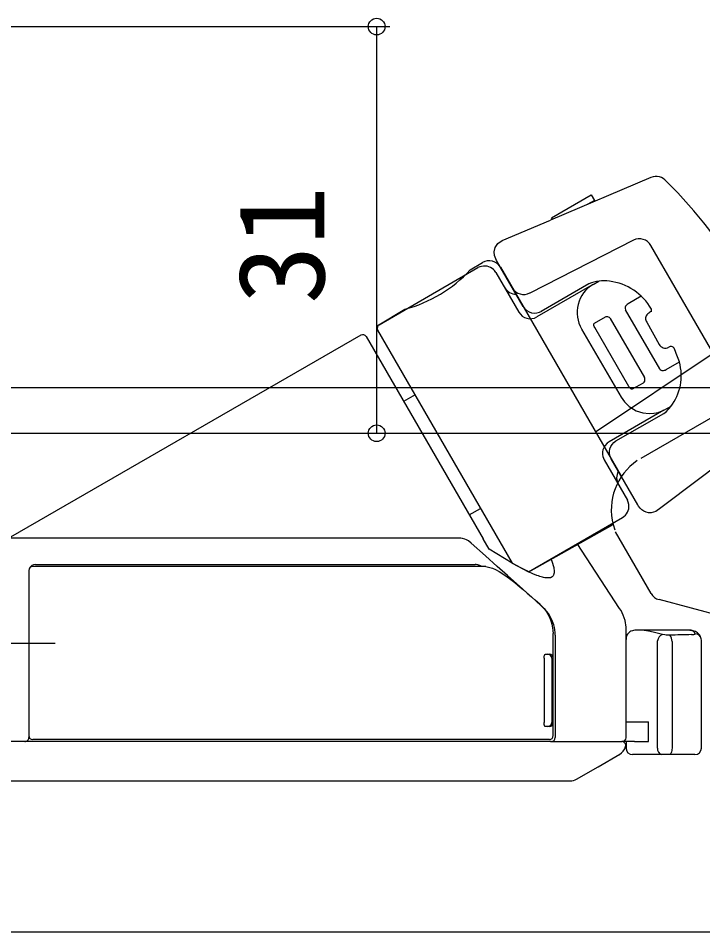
# Model space of a CAD drawing. Units: millimetres, scale not verified. Extents: x -525 to 525, y -783 to 778.
# Drawn here: x -310.3 to -258.2, y 212.3 to 281.9 of the extents above; entities that cross this region are included whole.
import ezdxf
from ezdxf.enums import TextEntityAlignment as Align

# ---------------------------------------------------------------- set-up
doc = ezdxf.new("R2010")
doc.units = ezdxf.units.MM
doc.header["$LTSCALE"] = 4
doc.layers.add('0-5_YKK_13', color=4, linetype='Continuous')
doc.layers.add('0-7_YKK_D', color=6, linetype='Continuous')
doc.styles.add('ＭＳ ゴシック', font='')
doc.styles.get('ＭＳ ゴシック').set_extended_font_data('MS Gothic')

msp = doc.modelspace()

# ---------------------------------------------------------------- linework, layer by layer
at = {"layer": '0-5_YKK_13'}
for p, q in [((-262.108, 269.806), (-269.756, 266.56)), ((-273.443, 264.995), (-269.756, 266.56)), ((-263.438, 265.026), (-271.338, 261)), ((-254.749, 251.871), (-262.118, 264.635)), ((-275.878, 262.763), (-274.947, 263.322)), ((-271.834, 259.963), (-273.859, 263.472)), ((-282.817, 258.587), (-275.283, 262.937)), ((-273.917, 262.571), (-272.167, 259.54)), ((-273.566, 262.964), (-264.366, 247.028)), ((-266.514, 261.649), (-266.08, 261.899)), ((-266.619, 261.588), (-270.801, 259.174)), ((-266.83, 261.697), (-270.468, 259.597)), ((-262.845, 260.765), (-263.84, 260.19)), ((-282.824, 258.589), (-280.855, 259.772)), ((-265.201, 259.058), (-262.601, 254.555)), ((-261.441, 255.224), (-264.041, 259.728)), ((-263.788, 253.87), (-266.388, 258.373)), ((-262.428, 258.778), (-261.482, 257.086)), ((-284.204, 257.786), (-310.894, 242.377)), ((-283.794, 257.676), (-274.892, 242.258)), ((-282.929, 258.182), (-272.669, 240.41)), ((-267.386, 258.259), (-264.385, 253.062)), ((-266.318, 250.41), (-257.374, 256.419)), ((-260.94, 255.167), (-259.941, 255.744)), ((-280.078, 253.24), (-280.944, 252.74)), ((-261.119, 252.062), (-265.301, 249.648)), ((-264.768, 249.724), (-261.13, 251.825)), ((-262.858, 248.402), (-256.542, 252.048)), ((-265.667, 248.282), (-263.893, 245.207)), ((-275.944, 244.08), (-275.078, 244.58)), ((-262.1, 238.104), (-264.804, 242.788)), ((-276.702, 242.31), (-320, 242.31)), ((-264.493, 236.957), (-267.728, 241.895)), ((-267.728, 241.895), (-267.708, 241.866)), ((-267.727, 241.896), (-267.703, 241.861)), ((-309, 240.31), (-275.497, 240.31)), ((-309.5, 239.86), (-309.5, 227.11)), ((-274.695, 240.16), (-309.194, 240.16)), ((-205.627, 222.662), (-261.488, 237.63)), ((-269.555, 233.214), (-269.555, 235.048)), ((-269.403, 234.907), (-269.403, 227.11)), ((-264, 227.11), (-264, 235.314)), ((-259.35, 235.305), (-263.061, 235.305)), ((-322, 234.31), (-307.5, 234.31)), ((-261.6, 226.31), (-261.6, 234.486)), ((-260.5, 234.429), (-260.5, 226.31)), ((-258.266, 226.31), (-258.266, 234.528)), ((-270.163, 233.46), (-269.957, 233.46)), ((-269.957, 233.46), (-269.85, 233.46)), ((-270.244, 233.16), (-270.244, 228.26)), ((-269.667, 233.16), (-269.667, 228.26)), ((-269.55, 228.26), (-269.55, 233.16)), ((-269.957, 227.96), (-270.163, 227.96)), ((-269.85, 227.96), (-269.957, 227.96)), ((-269.555, 227.26), (-269.555, 228.206)), ((-264, 228.31), (-263.355, 228.31)), ((-263.355, 228.31), (-262.296, 228.31)), ((-262.296, 226.81), (-262.296, 228.31)), ((-309.8, 226.81), (-320, 226.81)), ((-269.694, 226.81), (-309.8, 226.81)), ((-269.846, 226.96), (-309.2, 226.96)), ((-269.749, 226.81), (-264.32, 226.81)), ((-263.355, 226.81), (-264.3, 226.81)), ((-264.006, 226.81), (-264.006, 226.31)), ((-263.355, 226.81), (-262.296, 226.81)), ((-261.266, 225.81), (-263.506, 225.81)), ((-260.716, 225.81), (-261.266, 225.81)), ((-259.051, 225.81), (-260.716, 225.81)), ((-258.766, 225.81), (-259.051, 225.81)), ((-320, 223.81), (-268.268, 223.81))]:
    msp.add_line(p, q, dxfattribs=at)
for points in [[(-269.615, 266.62), (-269.687, 266.745), (-266.656, 268.495), (-266.406, 268.062), (-266.966, 267.738)], [(-273.859, 263.472), (-274.027, 263.852), (-274.05, 264.149), (-273.967, 264.479), (-273.76, 264.781), (-273.443, 264.995)], [(-273.917, 262.571), (-274.014, 262.711), (-274.093, 262.795), (-274.196, 262.881)], [(-266.388, 258.373), (-266.428, 258.458), (-266.448, 258.525), (-266.456, 258.591), (-266.449, 258.646), (-266.428, 258.685), (-266.4, 258.712), (-265.58, 259.186), (-265.527, 259.207), (-265.483, 259.212), (-265.427, 259.207), (-265.354, 259.192), (-265.295, 259.16), (-265.236, 259.109), (-265.201, 259.058)], [(-282.927, 258.177), (-272.67, 240.412), (-271.433, 239.756), (-264.283, 243.884)], [(-263.5, 253.689), (-262.68, 254.163), (-262.645, 254.188), (-262.626, 254.207), (-262.58, 254.287), (-262.567, 254.323), (-262.561, 254.362), (-262.559, 254.406), (-262.562, 254.443), (-262.568, 254.473), (-262.601, 254.555)], [(-263.5, 253.689), (-263.533, 253.678), (-263.561, 253.677), (-263.573, 253.678), (-263.593, 253.683), (-263.612, 253.691), (-263.631, 253.701), (-263.656, 253.717), (-263.69, 253.745), (-263.716, 253.77), (-263.748, 253.81), (-263.788, 253.87)], [(-264.385, 253.062), (-264.131, 252.7), (-263.757, 252.34), (-263.228, 252.025), (-262.73, 251.865), (-262.252, 251.812), (-261.879, 251.836), (-261.567, 251.899), (-261.119, 252.062), (-260.575, 252.376)], [(-261.13, 251.825), (-260.946, 251.953), (-260.756, 252.139), (-260.575, 252.376)], [(-251.599, 251.996), (-251.747, 251.859), (-252.051, 251.63), (-258.382, 246.859)], [(-265.301, 249.648), (-265.442, 249.549), (-265.616, 249.36), (-265.704, 249.21), (-265.763, 249.054), (-265.794, 248.898), (-265.801, 248.796), (-265.796, 248.688), (-265.768, 248.538), (-265.667, 248.282)], [(-265.134, 248.358), (-265.216, 248.543), (-265.259, 248.727), (-265.265, 248.927), (-265.234, 249.117), (-265.164, 249.301), (-265.065, 249.462), (-264.941, 249.598), (-264.768, 249.724)], [(-258.382, 246.859), (-261.447, 244.55), (-261.631, 244.413), (-261.739, 244.351), (-261.919, 244.283), (-262.093, 244.251), (-262.291, 244.253), (-262.476, 244.291), (-262.643, 244.359), (-262.802, 244.462), (-262.935, 244.588), (-263.05, 244.75), (-263.111, 244.855), (-265.134, 248.358)], [(-263.788, 244.852), (-263.792, 244.889), (-263.831, 245.057), (-263.893, 245.207)], [(-271.42, 239.75), (-264.976, 243.344), (-264.868, 242.945)], [(-276.288, 242.242), (-276.45, 242.286), (-276.597, 242.306), (-276.702, 242.31)], [(-276.014, 242.107), (-276.151, 242.186), (-276.288, 242.242)], [(-270.16, 236.874), (-270.293, 237.014), (-270.382, 237.098), (-270.547, 237.249), (-270.916, 237.578), (-271.595, 238.179), (-272.124, 238.652), (-273.029, 239.465), (-273.811, 240.165), (-274.708, 240.963), (-275.802, 241.933), (-276.014, 242.107)], [(-269.656, 239.353), (-269.683, 239.336), (-269.713, 239.321), (-269.743, 239.309), (-269.77, 239.3), (-269.803, 239.292), (-269.832, 239.286), (-269.869, 239.281), (-269.903, 239.278), (-269.931, 239.277), (-269.971, 239.277), (-269.999, 239.277), (-270.022, 239.279), (-270.047, 239.28), (-270.067, 239.282), (-270.094, 239.285), (-270.134, 239.29), (-270.191, 239.299), (-270.279, 239.317), (-270.37, 239.339), (-270.475, 239.368), (-270.576, 239.4), (-270.674, 239.433), (-270.799, 239.479), (-271.094, 239.6), (-271.433, 239.756), (-271.474, 239.776), (-271.555, 239.815), (-271.654, 239.864), (-271.943, 240.013), (-272.113, 240.102), (-272.358, 240.236), (-272.669, 240.41), (-274.442, 241.478), (-274.892, 242.258)], [(-275.329, 240.283), (-275.411, 240.298), (-275.497, 240.31)], [(-275.007, 240.16), (-275.048, 240.179), (-275.094, 240.2), (-275.139, 240.22), (-275.218, 240.251), (-275.245, 240.26), (-275.284, 240.271), (-275.329, 240.283)], [(-271.433, 239.756), (-272.021, 240.055), (-272.67, 240.412)], [(-269.72, 240.745), (-269.654, 240.556), (-269.6, 240.397), (-269.551, 240.24), (-269.527, 240.152), (-269.513, 240.089), (-269.508, 240.068), (-269.493, 239.987), (-269.481, 239.886), (-269.478, 239.851), (-269.477, 239.823), (-269.477, 239.807), (-269.477, 239.776), (-269.477, 239.771), (-269.477, 239.769), (-269.477, 239.766), (-269.477, 239.765), (-269.477, 239.763), (-269.477, 239.762), (-269.477, 239.759), (-269.477, 239.755), (-269.478, 239.751), (-269.478, 239.746), (-269.478, 239.739), (-269.479, 239.73), (-269.48, 239.718), (-269.481, 239.704), (-269.482, 239.696), (-269.484, 239.681), (-269.487, 239.658), (-269.49, 239.64), (-269.493, 239.625), (-269.502, 239.59), (-269.511, 239.558), (-269.522, 239.527), (-269.533, 239.502), (-269.563, 239.448), (-269.591, 239.412), (-269.627, 239.376), (-269.656, 239.353)], [(-274.695, 240.16), (-274.167, 240.036), (-273.935, 239.937), (-273.662, 239.781), (-273.159, 239.449), (-272.767, 239.159), (-272.471, 238.923), (-272.059, 238.581), (-271.823, 238.381), (-271.536, 238.122), (-271.214, 237.83), (-270.821, 237.474), (-270.494, 237.177), (-270.332, 237.031), (-270.2, 236.882), (-270.058, 236.696), (-269.829, 236.295), (-269.72, 236.016), (-269.654, 235.766), (-269.602, 235.466), (-269.578, 235.27), (-269.555, 235.048)], [(-269.403, 234.907), (-269.411, 235.12), (-269.433, 235.325), (-269.465, 235.506), (-269.515, 235.706), (-269.597, 235.953), (-269.695, 236.182), (-269.803, 236.384), (-269.915, 236.563), (-270.053, 236.748), (-270.16, 236.874), (-270.332, 237.031)], [(-264, 235.314), (-264.002, 235.529), (-264.014, 235.705), (-264.042, 235.867), (-264.081, 236.027), (-264.144, 236.231), (-264.218, 236.448), (-264.288, 236.62), (-264.385, 236.804), (-264.493, 236.957)], [(-260.679, 234.917), (-260.761, 234.918), (-260.849, 234.921), (-260.944, 234.928), (-261.056, 234.942), (-261.231, 234.976), (-261.928, 235.146), (-262.299, 235.225), (-262.634, 235.268), (-263.026, 235.303), (-263.168, 235.308), (-263.242, 235.306), (-263.343, 235.296), (-263.436, 235.279), (-263.521, 235.255), (-263.632, 235.211), (-263.708, 235.17), (-263.777, 235.119), (-263.826, 235.074), (-263.889, 235), (-263.935, 234.93), (-263.971, 234.847), (-263.988, 234.77), (-263.99, 234.697), (-263.986, 234.639), (-263.981, 234.59)], [(-259.016, 234.957), (-258.947, 234.96), (-258.885, 234.966), (-258.829, 234.975), (-258.783, 234.987), (-258.758, 234.997), (-258.752, 235.001), (-258.746, 235.006), (-258.741, 235.012), (-258.739, 235.017), (-258.737, 235.022), (-258.735, 235.029), (-258.754, 235.064), (-258.772, 235.094), (-258.79, 235.122), (-258.803, 235.14), (-258.828, 235.17), (-258.843, 235.184), (-258.867, 235.204), (-258.898, 235.225), (-258.924, 235.238), (-258.943, 235.246), (-258.965, 235.254), (-258.994, 235.262), (-259.029, 235.271), (-259.054, 235.275), (-259.084, 235.28), (-259.117, 235.285), (-259.154, 235.289), (-259.187, 235.292), (-259.218, 235.295), (-259.258, 235.297), (-259.308, 235.3), (-259.345, 235.302), (-259.394, 235.305)], [(-258.341, 234.798), (-258.364, 234.86), (-258.392, 234.915), (-258.43, 234.969), (-258.481, 235.024), (-258.552, 235.084), (-258.638, 235.142), (-258.718, 235.186), (-258.803, 235.224), (-258.879, 235.25), (-258.965, 235.272), (-259.047, 235.287), (-259.128, 235.296), (-259.192, 235.301), (-259.265, 235.304), (-259.35, 235.305)], [(-258.266, 234.528), (-258.276, 234.63), (-258.279, 234.647)], [(-270.244, 233.16), (-270.244, 233.185), (-270.242, 233.218), (-270.241, 233.245), (-270.238, 233.276), (-270.235, 233.302), (-270.23, 233.329), (-270.224, 233.357), (-270.217, 233.385), (-270.21, 233.406), (-270.2, 233.428), (-270.19, 233.443), (-270.183, 233.451), (-270.179, 233.454), (-270.172, 233.457), (-270.163, 233.46)], [(-270.163, 227.96), (-270.17, 227.963), (-270.175, 227.965), (-270.179, 227.967), (-270.183, 227.97), (-270.186, 227.973), (-270.189, 227.976), (-270.192, 227.979), (-270.194, 227.982), (-270.196, 227.986), (-270.199, 227.991), (-270.202, 227.996), (-270.205, 228.002), (-270.207, 228.008), (-270.21, 228.014), (-270.212, 228.021), (-270.214, 228.028), (-270.217, 228.035), (-270.218, 228.041), (-270.222, 228.053), (-270.224, 228.063), (-270.225, 228.067), (-270.226, 228.072), (-270.229, 228.084), (-270.231, 228.095), (-270.233, 228.106), (-270.235, 228.118), (-270.236, 228.127), (-270.237, 228.136), (-270.238, 228.148), (-270.24, 228.163), (-270.241, 228.179), (-270.242, 228.194), (-270.243, 228.205), (-270.243, 228.222), (-270.244, 228.236), (-270.244, 228.26)], [(-267.788, 223.933), (-266.133, 224.888), (-264.478, 225.843)], [(-260.5, 226.31), (-260.505, 226.212), (-260.517, 226.119), (-260.537, 226.032), (-260.564, 225.956), (-260.596, 225.894), (-260.634, 225.848), (-260.674, 225.82), (-260.716, 225.81)]]:
    msp.add_lwpolyline(points, dxfattribs=at)
for centre, radius, start, end in [((-261.718, 268.882), 1.003, 37.71695, 112.89844), ((-285.615, 244.249), 35.313, 14.19277, 45.63696), ((-262.986, 264.127), 1.006, 29.70516, 116.70516), ((-274.433, 262.462), 1.002, 29.90203, 120.90203), ((-283.542, 269.88), 10.463, 284.8884, 317.1847), ((-274.787, 261.995), 1.064, 56.30452, 117.78603), ((-265.71, 259.185), 2.751, 80.66973, 114.02979), ((-265.766, 257.682), 4.247, 29.62246, 83.20974), ((-272.326, 261.999), 1.092, 212.76108, 267.23892), ((-271.789, 261.903), 1.009, 210.48863, 297.48625), ((-265.258, 259.522), 2.474, 120.54738, 210.69163), ((-270.957, 260.501), 1.028, 211.56063, 301.56063), ((-263.747, 259.856), 0.321, 136.3523, 203.56359), ((-263.582, 259.73), 0.527, 119.31679, 138.82388), ((-262.42, 259.653), 0.37, 352.54182, 20.3153), ((-271.3, 260.041), 1.001, 210.04653, 300.04653), ((-262.074, 259.051), 0.446, 127.84008, 218.66153), ((-261.355, 258.272), 1.505, 117.66918, 131.26578), ((-282.671, 258.332), 0.299, 120.7776, 210.2224), ((-282.632, 258.318), 0.327, 124.48245, 205.51755), ((-284.054, 257.526), 0.3, 30, 120), ((-261.003, 257.356), 0.549, 209.38869, 296.84131), ((-260.583, 256.628), 0.294, 33.26763, 125.98045), ((-268.031, 253.283), 8.456, 16.92391, 24.50009), ((-263.629, 254.694), 3.834, 322.2801, 15.89767), ((-261.205, 255.376), 0.281, 212.66551, 270.79941), ((-261.201, 255.602), 0.506, 269.55446, 299.07823), ((-260.64, 244.501), 4.488, 123.99097, 194.93366), ((-263.722, 246.914), 1, 150, 210), ((-264.738, 244.728), 0.958, 298.37239, 7.42732), ((-309, 239.81), 0.5, 90, 155.15826), ((-309.2, 239.86), 0.3, 90, 180), ((-261.238, 238.584), 0.986, 209.66047, 255.33953), ((-261.062, 234.464), 0.538, 108.29207, 177.71647), ((-261.093, 234.49), 0.595, 354.17858, 45.92961), ((-258.76, 234.536), 0.493, 13.05287, 87.14444), ((-269.962, 233.165), 0.295, 359.02747, 88.99349), ((-269.85, 233.16), 0.3, 0, 90), ((-269.962, 228.255), 0.295, 271.00649, 0.97255), ((-269.85, 228.26), 0.3, 270, 0), ((-309.8, 227.11), 0.3, 314.31618, 0), ((-309.2, 227.26), 0.3, 180, 270), ((-269.85, 227.255), 0.295, 270.91281, 0.88387), ((-269.699, 227.106), 0.296, 270.88734, 0.85965), ((-264.3, 227.11), 0.3, 269.99943, 357.82432), ((-309.8, 227.11), 0.3, 270, 314.31618), ((-265, 226.697), 1, 299.99383, 344.51239), ((-264.325, 226.51), 0.3, 344.51006, 90.00023), ((-263.506, 226.31), 0.5, 180, 270), ((-261.163, 226.241), 0.443, 171.03282, 256.52544), ((-258.766, 226.31), 0.5, 270, 0), ((-268.268, 224.81), 1, 269.99994, 299.71724)]:
    msp.add_arc(centre, radius, start, end, dxfattribs=at)
msp.add_ellipse((-228.477, 219.06), major_axis=(147.377, 0), ratio=0.110261, start_param=1.779519, end_param=1.791068, dxfattribs=at)
at = {"layer": '0-7_YKK_D'}
for p, q in [((-318.065, 281.31), (-282, 281.31)), ((-283, 281.31), (-283, 250.31)), ((-319.75, 253.81), (-158, 253.81)), ((-319.75, 253.81), (-158, 253.81)), ((-314.7, 250.31), (-198, 250.31)), ((-314.7, 250.31), (-198, 250.31)), ((-314.7, 250.31), (-282, 250.31)), ((-317.9, 212.31), (-158, 212.31)), ((-317.9, 212.31), (-158, 212.31))]:
    msp.add_line(p, q, dxfattribs=at)
for centre in [(-283, 281.31), (-283, 250.31)]:
    msp.add_circle(centre, 0.637, dxfattribs=at)

# ---------------------------------------------------------------- texts
at = {"layer": '0-7_YKK_D', "style": 'ＭＳ ゴシック'}
msp.add_text('31', height=6.598, rotation=90, dxfattribs=at).set_placement((-285, 260.159), align=Align.BOTTOM_LEFT)

doc.saveas('drawing.dxf')
